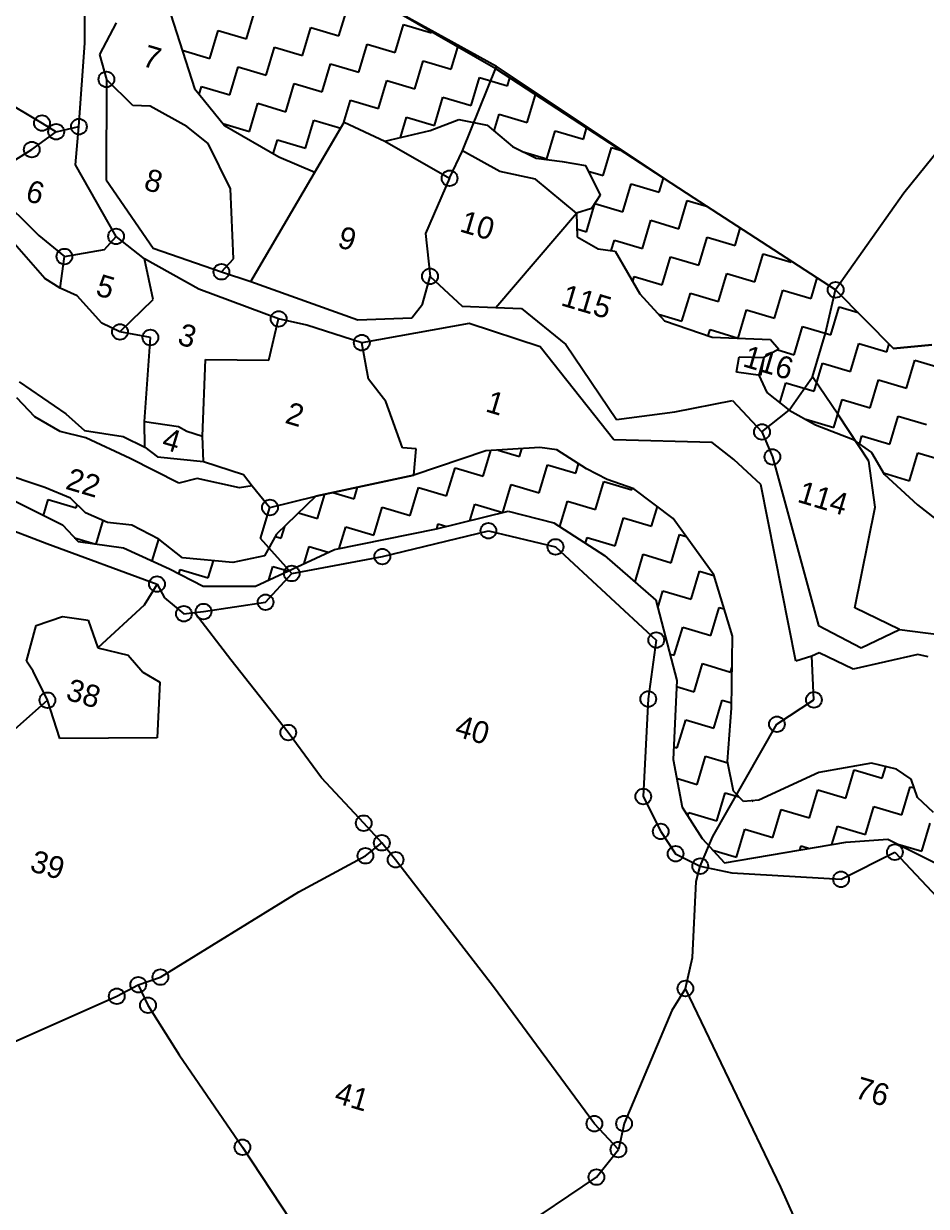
# Model space of a CAD drawing. Header units: metres. Extents: x 324633 to 327673, y 1815448 to 1818813.
# Drawn here: x 325640 to 326391, y 1817158 to 1818142 of the extents above; entities that cross this region are included whole.
import ezdxf

# ---------------------------------------------------------------- set-up
doc = ezdxf.new("R2010")
doc.units = ezdxf.units.M
doc.header["$MEASUREMENT"] = 0
for name, color, linetype in [('POLY_HATCH', 12, 'Continuous'), ('POLY_PARCEL', 6, 'Continuous'), ('POLY_ROAD', 30, 'Continuous'), ('POLY_WATER', 4, 'Continuous'), ('TEXT_PARCEL', 7, 'Continuous'), ('V-BOUND_LINE', 7, 'Continuous')]:
    doc.layers.add(name, color=color, linetype=linetype)
doc.styles.add('TEXT_MAP', font='', dxfattribs={"height": 0.5})
doc.styles.get('TEXT_MAP').set_extended_font_data('Kruti Dev 050')

msp = doc.modelspace()

# ---------------------------------------------------------------- linework, layer by layer
for centre in [(325708.7, 1818095.33), (325655.13, 1818058.99), (325666.91, 1818051.78), (325685.8, 1818056.03), (325646.64, 1818036.93), (325994.03, 1818013.09), (325716.68, 1817964.78), (325673.76, 1817948.03), (325804.33, 1817935.36), (325977.79, 1817931.55), (326315.12, 1817920.35), (325851.92, 1817896.15), (325719.96, 1817885.34), (325745.24, 1817880.7), (325921.08, 1817876.41), (326253.87, 1817802.17), (326262.52, 1817781.42), (325844.71, 1817739.35), (326026.35, 1817720.03), (326082.15, 1817706.61), (325938.15, 1817698.55), (325750.75, 1817675.69), (325862.77, 1817684.51), (325841.04, 1817660.58), (325773.09, 1817651.02), (325789.45, 1817652.84), (326165.91, 1817629.13), (325659.67, 1817579.11), (326159.31, 1817580.14), (326297.05, 1817579.44), (326266.29, 1817559.13), (325859.9, 1817552.25), (326155.14, 1817499.04), (325922.64, 1817476.83), (326169.63, 1817470.04), (325937.73, 1817460.59), (325924.05, 1817449.77), (326182.04, 1817451.47), (326364.38, 1817452.79), (325949.18, 1817446.48), (326202.49, 1817441.15), (326319.6, 1817430.19), (325735.16, 1817342.57), (325753.58, 1817348.89), (325717.32, 1817332.93), (326190.16, 1817339.42), (325743.25, 1817325.46), (326114.48, 1817227.01), (326139.2, 1817227.06), (325821.82, 1817207.42), (326134.42, 1817205.45), (326116.18, 1817182.57)]:
    msp.add_circle(centre, 6.53)
at = {"layer": 'POLY_HATCH'}
for p, q in [((325755.51, 1818169.81), (325782.02, 1818087.72)), ((326032.58, 1818104.07), (325933.02, 1818161.14)), ((326197.44, 1817996.48), (326032.58, 1818104.07)), ((325782.02, 1818087.72), (325806.85, 1818057.01)), ((325806.85, 1818057.01), (325852.12, 1818030.82)), ((325882.12, 1818018.23), (325906.36, 1818059.62)), ((325906.36, 1818059.62), (325940.28, 1818044.02)), ((325977.91, 1818052.8), (326001.68, 1818062.05)), ((326001.68, 1818062.05), (326025.2, 1818057.38)), ((326025.2, 1818057.38), (326046.33, 1818039.43)), ((325940.28, 1818044.02), (325977.91, 1818052.8)), ((326046.33, 1818039.43), (326066.01, 1818029.69)), ((325852.12, 1818030.82), (325882.12, 1818018.23)), ((326066.01, 1818029.69), (326087.81, 1818027.09)), ((326087.81, 1818027.09), (326107.04, 1818023.7)), ((326107.04, 1818023.7), (326119.18, 1817999.1)), ((326119.18, 1817999.1), (326111.99, 1817988.02)), ((326315.12, 1817920.35), (326197.44, 1817996.48)), ((326111.99, 1817988.02), (326099.51, 1817984.06)), ((326099.51, 1817984.06), (326100.26, 1817964.29)), ((326100.26, 1817964.29), (326117.58, 1817954.47)), ((326117.58, 1817954.47), (326131.8, 1817952.57)), ((326131.8, 1817952.57), (326152.33, 1817916.92)), ((326363.33, 1817871.59), (326315.12, 1817920.35)), ((326152.33, 1817916.92), (326172.9, 1817894.47)), ((326172.9, 1817894.47), (326212.52, 1817881.12)), ((326212.52, 1817881.12), (326260.97, 1817879.15)), ((326260.97, 1817879.15), (326267.85, 1817870.88)), ((326267.85, 1817870.88), (326255.52, 1817863.96)), ((326395.21, 1817874.74), (326363.33, 1817871.59)), ((326255.52, 1817863.96), (326251.18, 1817849.39)), ((326251.18, 1817849.39), (326257.94, 1817834.95)), ((326257.94, 1817834.95), (326276.33, 1817820.23)), ((326276.33, 1817820.23), (326298.24, 1817808.19)), ((326298.24, 1817808.19), (326329.02, 1817796.14)), ((326329.02, 1817796.14), (326344.91, 1817785.02)), ((326024.24, 1817786.57), (325964.44, 1817766.22)), ((326069.16, 1817789.13), (326024.24, 1817786.57)), ((326083.35, 1817787.35), (326069.16, 1817789.13)), ((326108.05, 1817771.43), (326083.35, 1817787.35)), ((326344.91, 1817785.02), (326355.53, 1817766.95)), ((326125.08, 1817762.68), (326108.05, 1817771.43)), ((325657.54, 1817756.08), (325618.43, 1817768.94)), ((325964.44, 1817766.22), (325882.8, 1817748.85)), ((326147.28, 1817754.85), (326125.08, 1817762.68)), ((326355.53, 1817766.95), (326383.2, 1817741.67)), ((325678.87, 1817747.21), (325657.54, 1817756.08)), ((326179.87, 1817730.34), (326147.28, 1817754.85)), ((325627.2, 1817747.34), (325672.05, 1817724.91)), ((325691.18, 1817734.97), (325678.87, 1817747.21)), ((325882.8, 1817748.85), (325850.22, 1817717.05)), ((326383.2, 1817741.67), (326424.69, 1817709.08)), ((325709.67, 1817727.02), (325691.18, 1817734.97)), ((325983.18, 1817721.53), (326042.87, 1817736.26)), ((326042.87, 1817736.26), (326080.67, 1817726.64)), ((325672.05, 1817724.91), (325685.06, 1817710.95)), ((325729.83, 1817724.7), (325709.67, 1817727.02)), ((325752.15, 1817713.15), (325729.83, 1817724.7)), ((325898.42, 1817704.51), (325983.18, 1817721.53)), ((326080.67, 1817726.64), (326122.99, 1817699.42)), ((326213.77, 1817683.5), (326179.87, 1817730.34)), ((325772.01, 1817697.44), (325752.15, 1817713.15)), ((325850.22, 1817717.05), (325840.02, 1817699.26)), ((325685.06, 1817710.95), (325722.91, 1817705.74)), ((325722.91, 1817705.74), (325761.17, 1817688.3)), ((325832.7, 1817674.08), (325898.42, 1817704.51)), ((325813.79, 1817693.58), (325772.01, 1817697.44)), ((325840.02, 1817699.26), (325813.79, 1817693.58)), ((326122.99, 1817699.42), (326165.64, 1817662.36)), ((325761.17, 1817688.3), (325789.21, 1817673.9)), ((326229.21, 1817632.34), (326213.77, 1817683.5)), ((325789.21, 1817673.9), (325832.7, 1817674.08)), ((326165.64, 1817662.36), (326183.13, 1817595.42)), ((326228.58, 1817572.49), (326229.21, 1817632.34)), ((326183.13, 1817595.42), (326179.86, 1817529.78)), ((326225.2, 1817528.17), (326228.58, 1817572.49)), ((326179.86, 1817529.78), (326187.58, 1817490.12)), ((326230.1, 1817503.43), (326225.2, 1817528.17)), ((326345.01, 1817526.82), (326301, 1817519.09)), ((326365.63, 1817521.91), (326345.01, 1817526.82)), ((326301, 1817519.09), (326251.18, 1817495.93)), ((326377.81, 1817513.38), (326365.63, 1817521.91)), ((326383.14, 1817498.32), (326377.81, 1817513.38)), ((326238.57, 1817494.78), (326230.1, 1817503.43)), ((326251.18, 1817495.93), (326238.57, 1817494.78)), ((326396.57, 1817485.75), (326383.14, 1817498.32)), ((326187.58, 1817490.12), (326204.22, 1817464.05)), ((326204.22, 1817464.05), (326222.63, 1817443.95)), ((326222.63, 1817443.95), (326323.67, 1817461)), ((326323.67, 1817461), (326358.6, 1817463.6)), ((326358.6, 1817463.6), (326406.74, 1817439.53))]:
    msp.add_line(p, q, dxfattribs=at)
at = {"layer": 'POLY_HATCH', "linetype": 'Continuous'}
for p, q in [((325902.1, 1818131.58), (325909.05, 1818154.94)), ((325825.1, 1818129.08), (325832.04, 1818152.43)), ((325794.79, 1818112.68), (325801.74, 1818136.03)), ((325801.74, 1818136.03), (325825.1, 1818129.08)), ((325871.8, 1818115.18), (325878.75, 1818138.53)), ((325878.75, 1818138.53), (325902.1, 1818131.58)), ((325948.8, 1818117.69), (325955.75, 1818141.04)), ((325955.75, 1818141.04), (325979.1, 1818134.09)), ((325979.1, 1818134.09), (325979.27, 1818134.63)), ((325918.5, 1818101.28), (325925.45, 1818124.63)), ((325925.45, 1818124.63), (325948.8, 1818117.69)), ((325771.75, 1818119.53), (325794.79, 1818112.68)), ((325841.5, 1818098.78), (325848.45, 1818122.13)), ((325848.45, 1818122.13), (325871.8, 1818115.18)), ((325995.51, 1818103.79), (326000.98, 1818122.18)), ((325811.2, 1818082.37), (325818.15, 1818105.73)), ((325818.15, 1818105.73), (325841.5, 1818098.78)), ((325888.2, 1818084.88), (325895.15, 1818108.23)), ((325895.15, 1818108.23), (325918.5, 1818101.28)), ((325965.21, 1818087.38), (325972.15, 1818110.74)), ((325972.15, 1818110.74), (325995.51, 1818103.79)), ((326011.91, 1818073.49), (326018.86, 1818096.84)), ((326018.86, 1818096.84), (326042.21, 1818089.89)), ((326042.21, 1818089.89), (326044.18, 1818096.5)), ((325785.93, 1818082.89), (325787.85, 1818089.32)), ((325787.85, 1818089.32), (325811.2, 1818082.37)), ((325857.9, 1818068.48), (325864.85, 1818091.83)), ((325864.85, 1818091.83), (325888.2, 1818084.88)), ((325934.91, 1818070.98), (325941.85, 1818094.33)), ((325941.85, 1818094.33), (325965.21, 1818087.38)), ((325827.6, 1818052.07), (325834.55, 1818075.43)), ((325834.55, 1818075.43), (325857.9, 1818068.48)), ((325905.84, 1818058.74), (325911.55, 1818077.93)), ((325911.55, 1818077.93), (325934.91, 1818070.98)), ((325981.61, 1818057.08), (325988.56, 1818080.44)), ((325988.56, 1818080.44), (326011.91, 1818073.49)), ((326058.61, 1818059.59), (326065.46, 1818082.61)), ((326031.06, 1818052.41), (326035.26, 1818066.54)), ((326035.26, 1818066.54), (326058.61, 1818059.59)), ((325805.53, 1818058.64), (325827.6, 1818052.07)), ((325874.3, 1818038.18), (325881.25, 1818061.53)), ((325881.25, 1818061.53), (325903.58, 1818054.88)), ((325953.2, 1818047.03), (325958.26, 1818064.03)), ((325958.26, 1818064.03), (325981.61, 1818057.08)), ((326075.02, 1818029.29), (326081.96, 1818052.64)), ((326081.96, 1818052.64), (326105.32, 1818045.69)), ((326105.32, 1818045.69), (326108.04, 1818054.83)), ((325847.49, 1818033.5), (325850.95, 1818045.13)), ((325850.95, 1818045.13), (325874.3, 1818038.18)), ((326121.72, 1818015.39), (326128.67, 1818038.74)), ((326128.67, 1818038.74), (326136.05, 1818036.55)), ((326054.47, 1818035.4), (326075.02, 1818029.29)), ((326109.32, 1818019.08), (326121.72, 1818015.39)), ((326138.12, 1817985.09), (326145.07, 1818008.44)), ((326145.07, 1818008.44), (326168.42, 1818001.49)), ((326168.42, 1818001.49), (326171.89, 1818013.15)), ((326107.82, 1817968.69), (326114.77, 1817992.04)), ((326114.77, 1817992.04), (326138.12, 1817985.09)), ((326184.83, 1817971.19), (326191.77, 1817994.54)), ((326191.77, 1817994.54), (326207.81, 1817989.77)), ((326154.53, 1817954.79), (326161.47, 1817978.14)), ((326161.47, 1817978.14), (326184.83, 1817971.19)), ((326100, 1817971.01), (326107.82, 1817968.69)), ((326231.53, 1817957.29), (326235.8, 1817971.66)), ((326128.57, 1817953), (326131.17, 1817961.74)), ((326131.17, 1817961.74), (326154.53, 1817954.79)), ((326201.23, 1817940.89), (326208.18, 1817964.24)), ((326208.18, 1817964.24), (326231.53, 1817957.29)), ((326170.93, 1817924.49), (326177.88, 1817947.84)), ((326177.88, 1817947.84), (326201.23, 1817940.89)), ((326247.93, 1817926.99), (326254.88, 1817950.35)), ((326254.88, 1817950.35), (326278.23, 1817943.4)), ((326278.23, 1817943.4), (326278.44, 1817944.08)), ((326146.35, 1817927.31), (326147.58, 1817931.44)), ((326147.58, 1817931.44), (326170.93, 1817924.49)), ((326217.63, 1817910.59), (326224.58, 1817933.94)), ((326224.58, 1817933.94), (326247.93, 1817926.99)), ((326294.64, 1817913.1), (326299.75, 1817930.29)), ((326187.33, 1817894.19), (326194.28, 1817917.54)), ((326194.28, 1817917.54), (326217.63, 1817910.59)), ((326264.34, 1817896.69), (326271.28, 1817920.04)), ((326271.28, 1817920.04), (326294.64, 1817913.1)), ((326167.84, 1817899.99), (326187.33, 1817894.19)), ((326234.03, 1817880.29), (326240.98, 1817903.64)), ((326240.98, 1817903.64), (326264.34, 1817896.69)), ((326311.04, 1817882.8), (326317.99, 1817906.15)), ((326317.99, 1817906.15), (326333.81, 1817901.44)), ((326280.74, 1817866.39), (326287.69, 1817889.74)), ((326287.69, 1817889.74), (326311.04, 1817882.8)), ((326209.2, 1817882.24), (326210.68, 1817887.24)), ((326210.68, 1817887.24), (326234.03, 1817880.29)), ((326267.09, 1817870.45), (326280.74, 1817866.39)), ((326327.44, 1817852.49), (326334.39, 1817875.85)), ((326334.39, 1817875.85), (326357.74, 1817868.9)), ((326357.74, 1817868.9), (326359.65, 1817875.31)), ((326297.14, 1817836.09), (326304.09, 1817859.44)), ((326304.09, 1817859.44), (326327.44, 1817852.49)), ((326374.15, 1817838.6), (326381.09, 1817861.95)), ((326381.09, 1817861.95), (326398.73, 1817856.7)), ((326268.8, 1817826.26), (326273.79, 1817843.04)), ((326273.79, 1817843.04), (326297.14, 1817836.09)), ((326343.84, 1817822.19), (326350.79, 1817845.55)), ((326350.79, 1817845.55), (326374.15, 1817838.6)), ((326313.54, 1817805.79), (326320.49, 1817829.14)), ((326320.49, 1817829.14), (326343.84, 1817822.19)), ((326290.16, 1817812.63), (326290.19, 1817812.74)), ((326290.19, 1817812.74), (326313.54, 1817805.79)), ((326360.25, 1817791.89), (326367.2, 1817815.24)), ((326367.2, 1817815.24), (326390.55, 1817808.3)), ((326334.87, 1817792.04), (326336.9, 1817798.84)), ((326336.9, 1817798.84), (326360.25, 1817791.89)), ((326021.93, 1817765.47), (326028.28, 1817786.8)), ((326034.5, 1817787.15), (326052.23, 1817781.87)), ((326052.23, 1817781.87), (326054.13, 1817788.27)), ((326376.65, 1817761.59), (326383.6, 1817784.94)), ((326383.6, 1817784.94), (326406.95, 1817778)), ((325991.63, 1817749.07), (325998.58, 1817772.42)), ((325998.58, 1817772.42), (326021.93, 1817765.47)), ((326068.63, 1817751.57), (326075.58, 1817774.92)), ((326075.58, 1817774.92), (326098.93, 1817767.98)), ((326098.93, 1817767.98), (326101.26, 1817775.8)), ((326115.34, 1817737.67), (326122.29, 1817761.03)), ((326122.29, 1817761.03), (326145.64, 1817754.08)), ((326354.86, 1817768.08), (326376.65, 1817761.59)), ((325884.32, 1817730.16), (325890.37, 1817750.46)), ((325896.87, 1817751.85), (325914.62, 1817746.56)), ((325914.62, 1817746.56), (325917.5, 1817756.23)), ((325961.33, 1817732.66), (325968.28, 1817756.02)), ((325968.28, 1817756.02), (325991.63, 1817749.07)), ((326038.33, 1817735.17), (326045.28, 1817758.52)), ((326045.28, 1817758.52), (326068.63, 1817751.57)), ((326145.64, 1817754.08), (326146, 1817755.3)), ((325656.33, 1817732.77), (325660.26, 1817746)), ((325660.26, 1817746), (325683.61, 1817739.05)), ((325683.61, 1817739.05), (325684.4, 1817741.71)), ((326010.89, 1817728.37), (326014.98, 1817742.12)), ((326014.98, 1817742.12), (326038.33, 1817735.17)), ((326085.67, 1817723.42), (326091.99, 1817744.62)), ((326091.99, 1817744.62), (326115.34, 1817737.67)), ((325868.48, 1817734.87), (325884.32, 1817730.16)), ((325931.03, 1817716.26), (325937.98, 1817739.61)), ((325937.98, 1817739.61), (325961.33, 1817732.66)), ((326131.74, 1817707.37), (326138.69, 1817730.73)), ((326138.69, 1817730.73), (326162.04, 1817723.78)), ((326162.04, 1817723.78), (326166.9, 1817740.1)), ((325700.06, 1817708.88), (325705.93, 1817728.63)), ((325854.02, 1817713.76), (325856.96, 1817723.63)), ((325902.35, 1817705.3), (325907.68, 1817723.21)), ((325907.68, 1817723.21), (325931.03, 1817716.26)), ((325983.45, 1817721.6), (325984.68, 1817725.72)), ((325984.68, 1817725.72), (325991.69, 1817723.63)), ((325682.16, 1817714.06), (325699.13, 1817709.01)), ((325746.73, 1817694.88), (325752.16, 1817713.14)), ((325849.16, 1817715.2), (325854.02, 1817713.76)), ((326107.01, 1817709.7), (326108.39, 1817714.32)), ((326108.39, 1817714.32), (326131.74, 1817707.37)), ((326178.44, 1817693.48), (326185.39, 1817716.83)), ((326185.39, 1817716.83), (326190.82, 1817715.21)), ((325873.22, 1817692.84), (325877.38, 1817706.81)), ((325877.38, 1817706.81), (325893.2, 1817702.1)), ((325793.42, 1817680.95), (325797.63, 1817695.08)), ((326148.26, 1817677.46), (326155.09, 1817700.42)), ((326155.09, 1817700.42), (326178.44, 1817693.48)), ((325768.99, 1817684.28), (325770.07, 1817687.9)), ((325770.07, 1817687.9), (325793.42, 1817680.95)), ((325843.74, 1817679.18), (325847.07, 1817690.4)), ((325847.07, 1817690.4), (325859.79, 1817686.62)), ((326194.85, 1817663.18), (326201.8, 1817686.53)), ((326201.8, 1817686.53), (326213.94, 1817682.91)), ((326167.3, 1817656.01), (326171.49, 1817670.12)), ((326171.49, 1817670.12), (326194.85, 1817663.18)), ((326211.25, 1817632.87), (326218.2, 1817656.23)), ((326218.2, 1817656.23), (326222.38, 1817654.98)), ((326180.95, 1817616.47), (326187.9, 1817639.82)), ((326187.9, 1817639.82), (326211.25, 1817632.87)), ((326177.35, 1817617.54), (326180.95, 1817616.47)), ((326197.35, 1817586.17), (326204.3, 1817609.52)), ((326204.3, 1817609.52), (326227.65, 1817602.57)), ((326227.65, 1817602.57), (326228.94, 1817606.91)), ((326182.88, 1817590.48), (326197.35, 1817586.17)), ((326213.75, 1817555.87), (326220.7, 1817579.22)), ((326220.7, 1817579.22), (326228.62, 1817576.87)), ((326183.45, 1817539.47), (326190.4, 1817562.82)), ((326190.4, 1817562.82), (326213.75, 1817555.87)), ((326180.39, 1817540.38), (326183.45, 1817539.47)), ((326199.86, 1817509.17), (326206.81, 1817532.52)), ((326206.81, 1817532.52), (326225.44, 1817526.97)), ((326323.56, 1817497.77), (326330.51, 1817521.13)), ((326330.51, 1817521.13), (326353.87, 1817514.18)), ((326353.87, 1817514.18), (326356.79, 1817524.01)), ((326182.89, 1817514.22), (326199.86, 1817509.17)), ((326293.26, 1817481.37), (326300.21, 1817504.72)), ((326300.21, 1817504.72), (326323.56, 1817497.77)), ((326370.27, 1817483.88), (326377.22, 1817507.23)), ((326377.22, 1817507.23), (326380.32, 1817506.31)), ((326216.26, 1817478.87), (326223.21, 1817502.22)), ((326223.21, 1817502.22), (326234.61, 1817498.82)), ((326245.94, 1817495.45), (326246.56, 1817495.27)), ((326246.56, 1817495.27), (326246.63, 1817495.52)), ((326192.09, 1817483.05), (326192.91, 1817485.81)), ((326192.91, 1817485.81), (326216.26, 1817478.87)), ((326262.96, 1817464.97), (326269.91, 1817488.32)), ((326269.91, 1817488.32), (326293.26, 1817481.37)), ((326339.97, 1817467.47), (326346.92, 1817490.83)), ((326346.92, 1817490.83), (326370.27, 1817483.88)), ((326386.67, 1817453.58), (326393.62, 1817476.93)), ((326232.66, 1817448.57), (326239.61, 1817471.92)), ((326239.61, 1817471.92), (326262.96, 1817464.97)), ((326312.04, 1817459.03), (326316.62, 1817474.42)), ((326316.62, 1817474.42), (326339.97, 1817467.47)), ((326285.27, 1817454.52), (326286.31, 1817458.02)), ((326286.31, 1817458.02), (326293.45, 1817455.9)), ((326366.85, 1817459.47), (326386.67, 1817453.58)), ((326213.06, 1817454.4), (326232.66, 1817448.57))]:
    msp.add_line(p, q, dxfattribs=at)
at = {"layer": 'POLY_PARCEL'}
for p, q in [((326004.74, 1818035.85), (326033.13, 1818105.9)), ((325730.58, 1818073.67), (325708.7, 1818095.33)), ((325708.7, 1818095.33), (325708.7, 1818095.33)), ((325621.48, 1818079.08), (325655.13, 1818058.99)), ((325745.08, 1818073.02), (325730.58, 1818073.67)), ((325775.46, 1818056.12), (325745.08, 1818073.02)), ((325655.13, 1818058.99), (325666.91, 1818051.78)), ((325666.91, 1818051.78), (325685.8, 1818056.03)), ((325793.34, 1818042.15), (325775.46, 1818056.12)), ((325828.92, 1817927.37), (325906.36, 1818059.62)), ((325906.36, 1818059.62), (325940.28, 1818044.02)), ((325646.64, 1818036.93), (325666.91, 1818051.78)), ((325605.96, 1818011.61), (325646.64, 1818036.93)), ((325812.01, 1818004.37), (325793.34, 1818042.15)), ((325940.28, 1818044.02), (325994.03, 1818013.09)), ((325994.03, 1818013.09), (326004.74, 1818035.85)), ((326035.85, 1818018.73), (326004.74, 1818035.85)), ((326065.41, 1818012.29), (326035.85, 1818018.73)), ((325605.96, 1818011.61), (325652.53, 1817965.48)), ((325994.03, 1818013.09), (325974.07, 1817967.15)), ((326099.51, 1817984.06), (326065.41, 1818012.29)), ((325814.32, 1817946.04), (325812.01, 1818004.37)), ((326032.57, 1817905.73), (326099.51, 1817984.06)), ((325657.54, 1817929.83), (325622.57, 1817969.74)), ((325974.07, 1817967.15), (325977.79, 1817931.55)), ((325652.53, 1817965.48), (325673.76, 1817948.03)), ((325707.22, 1817953.91), (325716.68, 1817964.78)), ((325670.26, 1817921.73), (325673.76, 1817948.03)), ((325673.76, 1817948.03), (325707.22, 1817953.91)), ((325747.48, 1817912.42), (325740.36, 1817946.05)), ((325804.33, 1817935.36), (325814.32, 1817946.04)), ((325670.26, 1817921.73), (325657.54, 1817929.83)), ((325684.23, 1817915.41), (325670.26, 1817921.73)), ((326306.63, 1817884.25), (326315.12, 1817920.35)), ((326315.12, 1817920.35), (326363.33, 1817871.59)), ((325704.86, 1817892.71), (325684.23, 1817915.41)), ((325719.96, 1817885.34), (325747.48, 1817912.42)), ((325719.96, 1817885.34), (325704.86, 1817892.71)), ((325843.66, 1817861.83), (325851.92, 1817896.15)), ((325745.24, 1817880.7), (325719.96, 1817885.34)), ((325740.33, 1817810.9), (325745.24, 1817880.7)), ((326295.88, 1817848.12), (326306.63, 1817884.25)), ((325926.52, 1817845.96), (325921.08, 1817876.41)), ((326363.33, 1817871.59), (326395.21, 1817874.74)), ((325788.58, 1817798.7), (325791.09, 1817862.43)), ((325791.09, 1817862.43), (325843.66, 1817861.83)), ((326232.66, 1817851.89), (326234.89, 1817864.71)), ((326234.89, 1817864.71), (326255.52, 1817863.96)), ((326255.52, 1817863.96), (326252.57, 1817849.14)), ((326252.57, 1817849.14), (326232.66, 1817851.89)), ((325941.13, 1817827.36), (325926.52, 1817845.96)), ((326276.33, 1817820.23), (326295.88, 1817848.12)), ((326317.54, 1817816.16), (326295.88, 1817848.12)), ((325954.86, 1817788.91), (325941.13, 1817827.36)), ((326253.87, 1817802.17), (326276.33, 1817820.23)), ((325740.55, 1817789.44), (325740.33, 1817810.9)), ((325740.33, 1817810.9), (325768.65, 1817806.79)), ((326342.64, 1817777.75), (326317.54, 1817816.16)), ((325768.65, 1817806.79), (325775.56, 1817802.7)), ((325775.56, 1817802.7), (325788.58, 1817798.7)), ((325789.37, 1817777.71), (325788.58, 1817798.7)), ((325966.34, 1817788.01), (325954.86, 1817788.91)), ((325964.44, 1817766.22), (325966.34, 1817788.01)), ((326347.99, 1817739.67), (326342.64, 1817777.75)), ((325882.8, 1817748.85), (325964.44, 1817766.22)), ((325829.97, 1817757.24), (325844.71, 1817739.35)), ((325571.26, 1817742.8), (325659.27, 1817709.32)), ((325844.71, 1817739.35), (325882.8, 1817748.85)), ((325836.72, 1817713.54), (325844.71, 1817739.35)), ((326330.99, 1817655.88), (326347.99, 1817739.67)), ((325862.77, 1817684.51), (325836.72, 1817713.54)), ((325938.15, 1817698.55), (326026.35, 1817720.03)), ((326026.35, 1817720.03), (326082.15, 1817706.61)), ((325659.27, 1817709.32), (325750.75, 1817675.69)), ((326082.15, 1817706.61), (326165.91, 1817629.13)), ((325862.77, 1817684.51), (325938.15, 1817698.55)), ((325841.04, 1817660.58), (325862.77, 1817684.51)), ((325750.75, 1817675.69), (325739.99, 1817658.04)), ((325750.75, 1817675.69), (325756.96, 1817664.33)), ((325756.96, 1817664.33), (325773.09, 1817651.02)), ((325739.99, 1817658.04), (325701.45, 1817622.62)), ((325773.09, 1817651.02), (325781.91, 1817652.04)), ((325781.91, 1817652.04), (325789.45, 1817652.84)), ((325812.15, 1817612.71), (325781.91, 1817652.04)), ((325789.45, 1817652.84), (325841.04, 1817660.58)), ((326368.16, 1817637.78), (326330.99, 1817655.88)), ((325650.14, 1817641.17), (325672.12, 1817648.62)), ((325672.12, 1817648.62), (325693.45, 1817645.56)), ((325693.45, 1817645.56), (325701.45, 1817622.62)), ((325642.13, 1817611.48), (325650.14, 1817641.17)), ((325701.45, 1817622.62), (325726.86, 1817616.7)), ((326165.91, 1817629.13), (326159.31, 1817580.14)), ((325726.86, 1817616.7), (325739.07, 1817602.37)), ((325859.9, 1817552.25), (325812.15, 1817612.71)), ((326297.05, 1817579.44), (326295.29, 1817615.79)), ((325647.89, 1817603.18), (325642.13, 1817611.48)), ((325659.67, 1817579.11), (325647.89, 1817603.18)), ((325739.07, 1817602.37), (325753.08, 1817594.09)), ((325753.08, 1817594.09), (325750.85, 1817547.86)), ((325659.67, 1817579.11), (325561.59, 1817491.97)), ((325669.96, 1817547.25), (325659.67, 1817579.11)), ((326159.31, 1817580.14), (326155.14, 1817499.04)), ((326266.29, 1817559.13), (326297.05, 1817579.44)), ((326213.03, 1817465.89), (326266.29, 1817559.13)), ((325750.85, 1817547.86), (325669.96, 1817547.25)), ((325887.55, 1817514.59), (325859.9, 1817552.25)), ((325922.64, 1817476.83), (325887.55, 1817514.59)), ((326155.14, 1817499.04), (326169.63, 1817470.04)), ((325937.73, 1817460.59), (325922.64, 1817476.83)), ((326169.63, 1817470.04), (326182.04, 1817451.47)), ((326202.49, 1817441.15), (326213.03, 1817465.89)), ((325924.05, 1817449.77), (325937.73, 1817460.59)), ((325949.18, 1817446.48), (325937.73, 1817460.59)), ((325868.66, 1817419.83), (325924.05, 1817449.77)), ((326030.57, 1817340.82), (325949.18, 1817446.48)), ((326182.04, 1817451.47), (326202.49, 1817441.15)), ((326319.6, 1817430.19), (326364.38, 1817452.79)), ((326364.38, 1817452.79), (326403.71, 1817410.83)), ((326199.22, 1817428.51), (326202.49, 1817441.15)), ((326202.49, 1817441.15), (326228.77, 1817435.72)), ((326228.77, 1817435.72), (326319.6, 1817430.19)), ((326196.05, 1817365.29), (326199.22, 1817428.51)), ((325753.58, 1817348.89), (325868.66, 1817419.83)), ((326190.16, 1817339.42), (326196.05, 1817365.29)), ((325735.16, 1817342.57), (325753.58, 1817348.89)), ((325717.32, 1817332.93), (325735.16, 1817342.57)), ((325735.16, 1817342.57), (325743.25, 1817325.46)), ((326114.48, 1817227.01), (326030.57, 1817340.82)), ((326190.16, 1817339.42), (326178.78, 1817321.07)), ((326269.51, 1817174.31), (326190.16, 1817339.42)), ((325610.19, 1817285.33), (325717.32, 1817332.93)), ((325743.25, 1817325.46), (325769.31, 1817284.35)), ((326178.78, 1817321.07), (326139.2, 1817227.06)), ((325769.31, 1817284.35), (325821.82, 1817207.42)), ((326134.42, 1817205.45), (326114.48, 1817227.01)), ((326139.2, 1817227.06), (326134.42, 1817205.45)), ((325821.82, 1817207.42), (325917.98, 1817062.44)), ((326116.18, 1817182.57), (326134.42, 1817205.45)), ((326070.27, 1817151.48), (326116.18, 1817182.57)), ((326288.46, 1817131.95), (326269.51, 1817174.31))]:
    msp.add_line(p, q, dxfattribs=at)
at = {"layer": 'POLY_ROAD'}
for p, q in [((325636.25, 1817843.8), (325675.07, 1817817.32)), ((325649.1, 1817814.79), (325634.14, 1817830.44)), ((325670.18, 1817802.68), (325649.1, 1817814.79)), ((325675.07, 1817817.32), (325690.54, 1817803.39)), ((325691.52, 1817797.27), (325670.18, 1817802.68)), ((325690.54, 1817803.39), (325722.7, 1817798.49)), ((325728.4, 1817780), (325691.52, 1817797.27)), ((325722.7, 1817798.49), (325740.55, 1817789.44)), ((325769.01, 1817759.52), (325728.4, 1817780)), ((325740.55, 1817789.44), (325751.29, 1817781.58)), ((325751.29, 1817781.58), (325789.37, 1817777.71)), ((325789.37, 1817777.71), (325822.57, 1817766.9)), ((325784.17, 1817763.4), (325769.01, 1817759.52)), ((325819.26, 1817755.76), (325784.17, 1817763.4)), ((325822.57, 1817766.9), (325829.97, 1817757.24)), ((325829.97, 1817757.24), (325819.26, 1817755.76))]:
    msp.add_line(p, q, dxfattribs=at)
at = {"layer": 'POLY_WATER'}
for p, q in [((325690.61, 1818125.57), (325690.91, 1818208.9)), ((325716.83, 1818142.28), (325702.98, 1818116.11)), ((325685.8, 1818056.03), (325690.61, 1818125.57)), ((325702.98, 1818116.11), (325708.7, 1818095.33)), ((325708.7, 1818095.33), (325708.41, 1818011.71)), ((325683.04, 1818024.29), (325685.8, 1818056.03)), ((325716.68, 1817964.78), (325683.04, 1818024.29)), ((325708.41, 1818011.71), (325747.47, 1817954.97)), ((325740.36, 1817946.05), (325716.68, 1817964.78)), ((325747.47, 1817954.97), (325804.33, 1817935.36)), ((325785.54, 1817920.91), (325740.36, 1817946.05)), ((325804.33, 1817935.36), (325828.92, 1817927.37)), ((325828.92, 1817927.37), (325917.86, 1817895.52)), ((325971.6, 1817908.48), (325977.79, 1817931.55)), ((325977.79, 1817931.55), (326004.53, 1817906.67)), ((325851.92, 1817896.15), (325785.54, 1817920.91)), ((325962.78, 1817896.96), (325971.6, 1817908.48)), ((326004.53, 1817906.67), (326032.57, 1817905.73)), ((326032.57, 1817905.73), (326053.86, 1817904.78)), ((326053.86, 1817904.78), (326090.81, 1817874.93)), ((325875.24, 1817890.88), (325851.92, 1817896.15)), ((325921.08, 1817876.41), (325875.24, 1817890.88)), ((325917.86, 1817895.52), (325962.78, 1817896.96)), ((326010.28, 1817892.44), (325921.08, 1817876.41)), ((326069.51, 1817873.02), (326010.28, 1817892.44)), ((326130.72, 1817795.55), (326069.51, 1817873.02)), ((326090.81, 1817874.93), (326132.93, 1817812.57)), ((326181.36, 1817819.03), (326229.3, 1817828.34)), ((326229.3, 1817828.34), (326253.87, 1817802.17)), ((326132.93, 1817812.57), (326181.36, 1817819.03)), ((326253.87, 1817802.17), (326262.52, 1817781.42)), ((326212.35, 1817793.48), (326130.72, 1817795.55)), ((326230.39, 1817779.36), (326212.35, 1817793.48)), ((326262.52, 1817781.42), (326300.74, 1817641.21)), ((326252.78, 1817758.39), (326230.39, 1817779.36)), ((326281.93, 1817611.69), (326252.78, 1817758.39)), ((326300.74, 1817641.21), (326336.3, 1817622.54)), ((326336.3, 1817622.54), (326368.16, 1817637.78)), ((326368.16, 1817637.78), (326430.9, 1817630.08)), ((326295.29, 1817615.79), (326281.93, 1817611.69)), ((326301.53, 1817618.65), (326295.29, 1817615.79)), ((326329.78, 1817604.85), (326301.53, 1817618.65)), ((326383.34, 1817617.2), (326329.78, 1817604.85)), ((326392.19, 1817615.24), (326383.34, 1817617.2))]:
    msp.add_line(p, q, dxfattribs=at)
at = {"layer": 'V-BOUND_LINE'}
for p, q in [((326033.13, 1818105.9), (325933.02, 1818161.14)), ((326480.88, 1818135.99), (326371.76, 1818000.68)), ((326197.44, 1817996.48), (326033.13, 1818105.9)), ((326315.12, 1817920.35), (326197.44, 1817996.48)), ((326371.76, 1818000.68), (326315.12, 1817920.35))]:
    msp.add_line(p, q, dxfattribs=at)

# ---------------------------------------------------------------- texts
at = {"layer": 'TEXT_PARCEL', "style": 'TEXT_MAP'}
for s, height, p in [('7', 18.42, (325737.5, 1818106.8)), ('8', 18.42, (325738.81, 1818004.08)), ('6', 18.42, (325640.4, 1817994.7)), ('10', 18.417, (326001.59, 1817969.08)), ('9', 18.42, (325899.85, 1817956.15)), ('5', 18.42, (325698.84, 1817916.15)), ('115', 18.417, (326085.76, 1817907.65)), ('3', 18.42, (325766.87, 1817875.44)), ('116', 18.417, (326237.03, 1817856.98)), ('1', 18.42, (326023.08, 1817819.43)), ('2', 18.42, (325856.33, 1817809.92)), ('4', 18.42, (325753.8, 1817788.49)), ('22', 18.417, (325673.82, 1817755.08)), ('114', 18.417, (326282.4, 1817744.21)), ('38', 18.417, (325674.06, 1817579.91)), ('40', 18.417, (325997.44, 1817549.63)), ('39', 18.417, (325644.15, 1817437.35)), ('41', 18.417, (325897.29, 1817244.76)), ('76', 18.417, (326330.07, 1817248.79))]:
    msp.add_text(s, height=height, rotation=343.42832, dxfattribs=at).set_placement(p)

doc.saveas('drawing.dxf')
